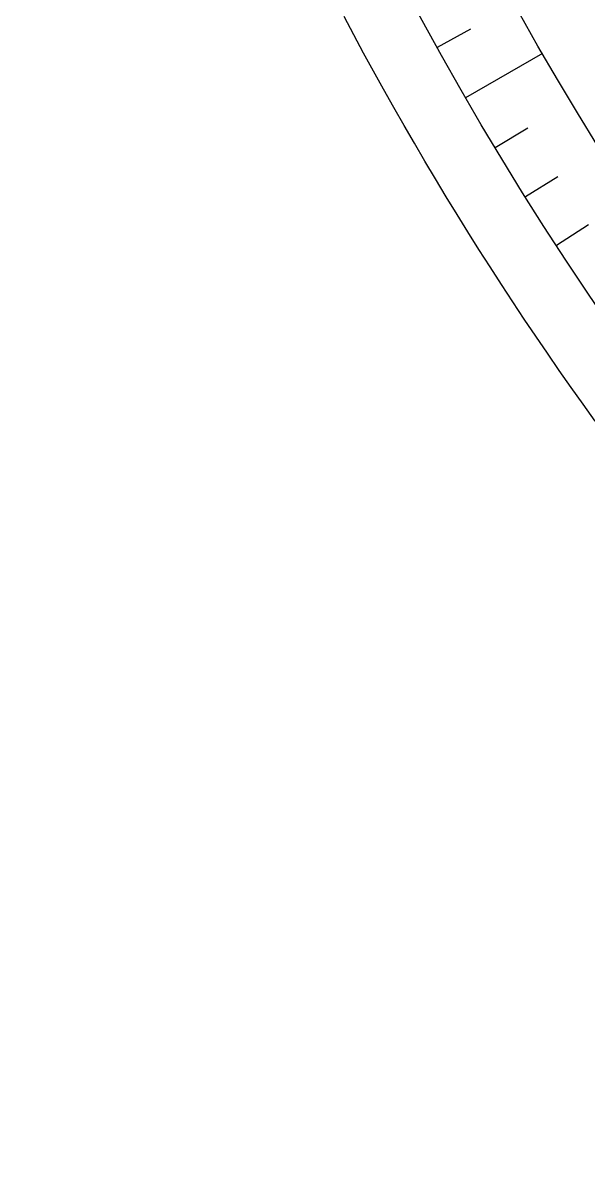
# Model space of a CAD drawing. Header units: millimetres. Extents: x -65 to 65, y -65 to 84.
# Drawn here: x -63.7 to -52.81, y -52.19 to -30.41 of the extents above; entities that cross this region are included whole.
import ezdxf

# ---------------------------------------------------------------- set-up
doc = ezdxf.new("R2010")
doc.units = ezdxf.units.MM
for name, color, linetype in [('CUT_OUTER', 1, 'Continuous'), ('ENGRAVE', 7, 'Continuous'), ('ENGRAVE_FINE', 8, 'Continuous')]:
    doc.layers.add(name, color=color, linetype=linetype)

msp = doc.modelspace()

# ---------------------------------------------------------------- linework, layer by layer
at = {"layer": 'CUT_OUTER'}
msp.add_lwpolyline([(-52.6797, -38.0769), (-52.9124, -37.7529), (-53.143, -37.4275), (-53.3717, -37.1007), (-53.5983, -36.7726), (-53.8229, -36.443), (-54.0455, -36.1121), (-54.2661, -35.7798), (-54.4846, -35.4461), (-54.7011, -35.1111), (-54.9155, -34.7748), (-55.1278, -34.4372), (-55.3381, -34.0983), (-55.5463, -33.7581), (-55.7524, -33.4167), (-55.9564, -33.074), (-56.1582, -32.73), (-56.358, -32.3848), (-56.5557, -32.0384), (-56.7512, -31.6908), (-56.9446, -31.3419), (-57.1358, -30.9919), (-57.3249, -30.6408), (-57.5118, -30.2885)], dxfattribs=at)
at = {"layer": 'ENGRAVE'}
msp.add_lwpolyline([(-55.1658, -31.85), (-53.6882, -30.9969)], dxfattribs=at)
for radius in [63.7, 63.7, 61.9938, 58.825, 58.825, 56.3225]:
    msp.add_circle((0, 0), radius, dxfattribs=at)
at = {"layer": 'ENGRAVE_FINE'}
for points in [[(-55.7133, -30.8824), (-55.0737, -30.5279)], [(-54.6016, -32.8079), (-53.9748, -32.4313)], [(-54.0207, -33.7559), (-53.4005, -33.3684)], [(-53.4233, -34.6935), (-52.81, -34.2952)]]:
    msp.add_lwpolyline(points, dxfattribs=at)

doc.saveas('drawing.dxf')
